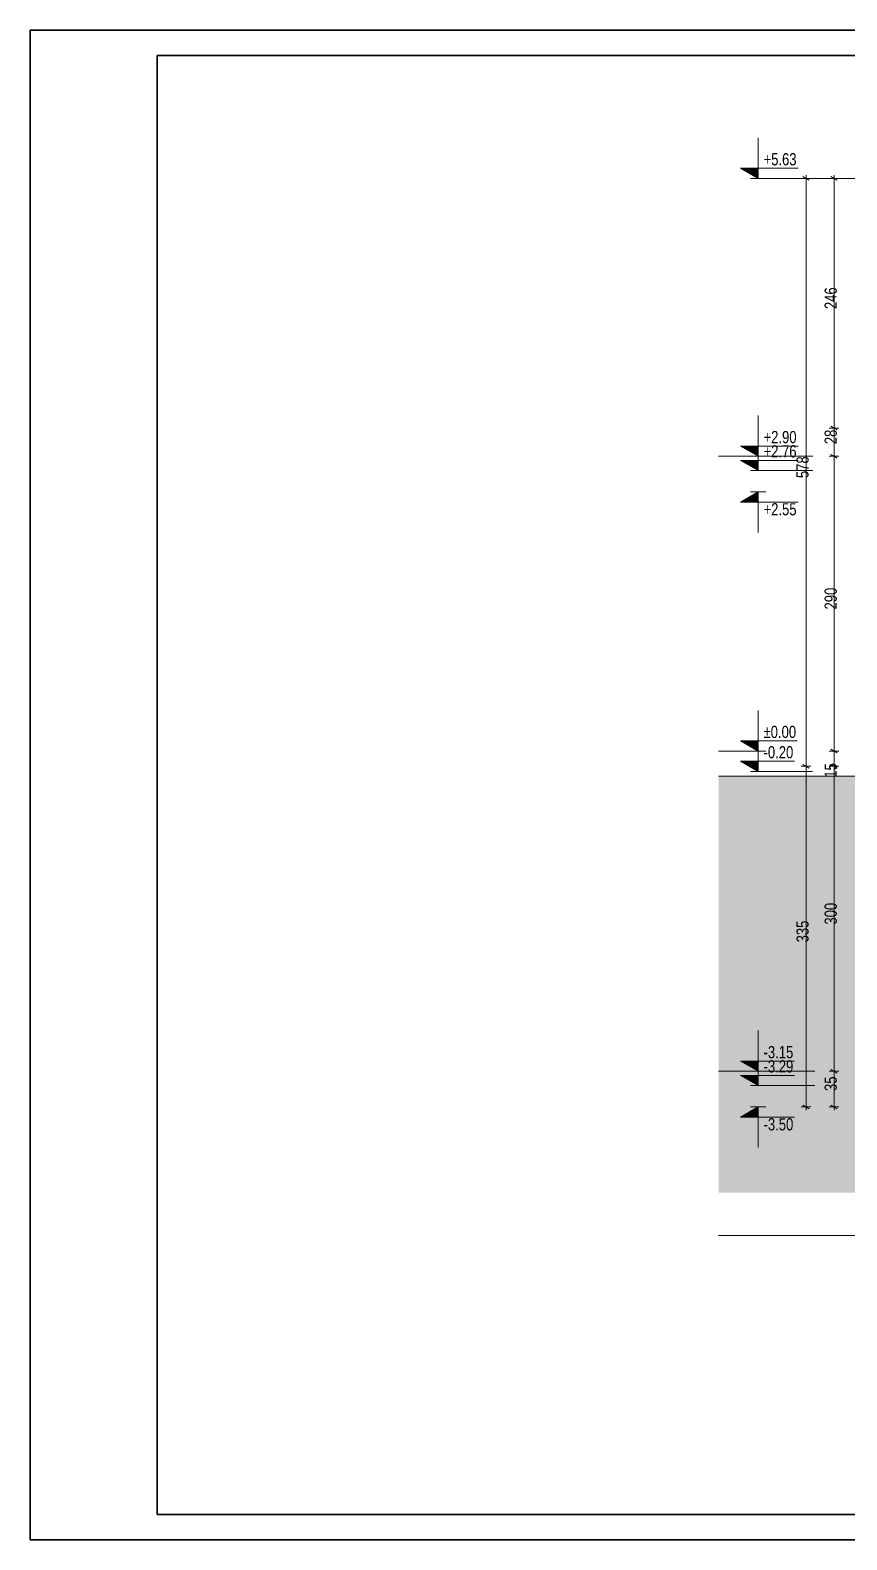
# Model space of a CAD drawing. Extents: x 1230 to 300706, y -1407 to 36108.
# Drawn here: x 213685 to 221718, y 2225 to 17075 of the extents above; entities that cross this region are included whole.
import ezdxf

# ---------------------------------------------------------------- set-up
doc = ezdxf.new("R2010")
doc.units = 0
doc.header["$LTSCALE"] = 5
doc.header["$MEASUREMENT"] = 0
for name, color, linetype, lineweight in [('1', 255, 'Continuous', 13), ('129', 255, 'Continuous', 0), ('41', 7, 'Continuous', 35), ('85', 254, 'Continuous', 20)]:
    doc.layers.add(name, color=color, linetype=linetype, lineweight=lineweight)
doc.styles.add('GENERATED_STYLE_6', font='Cambria Math.ttf')

msp = doc.modelspace()

# ---------------------------------------------------------------- hatches: boundary and pattern name
at = {"linetype": 'Continuous', "lineweight": 0, "true_color": 0xb5b5b5}
msp.add_hatch(color=253, dxfattribs=at).paths.add_polyline_path([(228835, 9738), (220457, 9738), (220457, 5640), (228835, 5640)])
at = {"layer": '85', "linetype": 'Continuous', "lineweight": 20}
for points in [[(220846, 15617), (220846, 15717), (220673, 15717)], [(220846, 12884), (220846, 12984), (220673, 12984)], [(220846, 12884), (220846, 12984), (220673, 12984)], [(220846, 12744), (220846, 12844), (220673, 12844)], [(220846, 12534), (220673, 12434), (220846, 12434)], [(220846, 9984), (220846, 10084), (220673, 10084)], [(220846, 9784), (220846, 9884), (220673, 9884)], [(220846, 6834), (220846, 6934), (220673, 6934)], [(220846, 6834), (220846, 6934), (220673, 6934)], [(220846, 6834), (220846, 6934), (220673, 6934)], [(220846, 6694), (220846, 6794), (220673, 6794)], [(220846, 6484), (220673, 6384), (220846, 6384)]]:
    msp.add_hatch(color=256, dxfattribs=at).paths.add_polyline_path(points)

# ---------------------------------------------------------------- linework, layer by layer
at = {"layer": '129', "color": 255, "linetype": 'Continuous', "lineweight": 0, "flags": 128}
msp.add_lwpolyline([(220457, 9738), (228835, 9738), (228835, 5220), (220457, 5220)], dxfattribs=at)
at = {"layer": '41', "color": 7, "linetype": 'Continuous', "lineweight": 35, "ltscale": 0.1, "flags": 128}
for points in [[(234685, 17075), (213685, 17075), (213685, 2225), (234685, 2225)], [(234435, 16825), (214935, 16825), (214935, 2475), (234435, 2475)]]:
    msp.add_lwpolyline(points, close=True, dxfattribs=at)
at = {"layer": '85', "linetype": 'Continuous', "lineweight": 20, "ltscale": 0.05}
for p, q in [((220846, 15617), (220846, 16017)), ((220846, 15617), (220673, 15717)), ((220673, 15717), (220846, 15717)), ((220846, 15617), (220771, 15617)), ((220846, 15717), (221240, 15717)), ((220846, 15617), (227535, 15617)), ((221364, 15617), (221270, 15617)), ((221348, 15599), (221286, 15636)), ((221317, 15617), (221317, 15648)), ((221317, 9834), (221317, 15617)), ((221640, 15617), (221546, 15617)), ((221624, 15599), (221562, 15636)), ((221593, 15617), (221593, 15648)), ((221593, 13161), (221593, 15617)), ((220846, 12884), (220846, 13284)), ((220846, 12884), (220846, 13284)), ((220846, 12744), (220846, 13144)), ((221640, 13161), (221546, 13161)), ((221562, 13179), (221624, 13143)), ((221593, 12884), (221593, 13161)), ((220846, 12884), (220673, 12984)), ((220673, 12984), (220846, 12984)), ((220846, 12884), (220673, 12984)), ((220673, 12984), (220846, 12984)), ((220846, 12984), (221240, 12984)), ((220846, 12984), (221240, 12984)), ((220846, 12884), (220457, 12884)), ((220846, 12744), (220673, 12844)), ((220673, 12844), (220846, 12844)), ((220846, 12884), (220771, 12884)), ((220846, 12884), (220921, 12884)), ((220846, 12884), (221385, 12884)), ((220846, 12844), (221240, 12844)), ((221640, 12884), (221546, 12884)), ((221562, 12902), (221624, 12866)), ((221593, 9984), (221593, 12884)), ((220846, 12744), (220771, 12744)), ((220846, 12744), (221385, 12744)), ((220846, 12534), (220673, 12434)), ((220846, 12534), (220771, 12534)), ((220846, 12534), (220921, 12534)), ((220846, 12534), (220846, 12134)), ((220673, 12434), (220846, 12434)), ((220846, 12434), (221240, 12434)), ((220846, 9984), (220846, 10384)), ((220846, 9784), (220846, 10184)), ((220846, 9984), (220457, 9984)), ((220846, 9984), (220673, 10084)), ((220673, 10084), (220846, 10084)), ((220846, 10084), (221231, 10084)), ((220846, 9984), (220921, 9984)), ((221640, 9984), (221546, 9984)), ((221562, 10002), (221624, 9966)), ((221593, 9834), (221593, 9984)), ((220846, 9784), (220673, 9884)), ((220673, 9884), (220846, 9884)), ((220846, 9884), (221202, 9884)), ((221364, 9834), (221270, 9834)), ((221286, 9852), (221348, 9816)), ((221317, 6484), (221317, 9834)), ((221640, 9834), (221546, 9834)), ((221562, 9852), (221624, 9816)), ((221593, 6834), (221593, 9834)), ((220846, 9784), (220771, 9784)), ((220846, 9784), (221382, 9784)), ((220846, 6834), (220846, 7234)), ((220846, 6834), (220846, 7234)), ((220846, 6834), (220846, 7234)), ((220846, 6694), (220846, 7094)), ((220846, 6834), (220457, 6834)), ((220846, 6834), (220673, 6934)), ((220673, 6934), (220846, 6934)), ((220846, 6834), (220673, 6934)), ((220673, 6934), (220846, 6934)), ((220846, 6834), (220673, 6934)), ((220673, 6934), (220846, 6934)), ((220846, 6834), (220771, 6834)), ((220846, 6834), (220771, 6834)), ((220846, 6934), (221202, 6934)), ((220846, 6934), (221202, 6934)), ((220846, 6934), (221202, 6934)), ((220846, 6834), (221402, 6834)), ((220846, 6834), (220921, 6834)), ((220846, 6834), (221385, 6834)), ((221640, 6834), (221546, 6834)), ((221562, 6852), (221624, 6816)), ((221593, 6484), (221593, 6834)), ((220846, 6694), (220673, 6794)), ((220673, 6794), (220846, 6794)), ((220846, 6694), (220771, 6694)), ((220846, 6794), (221202, 6794)), ((220846, 6694), (221402, 6694)), ((220846, 6484), (220673, 6384)), ((220846, 6484), (220771, 6484)), ((220846, 6484), (220921, 6484)), ((220846, 6484), (220846, 6084)), ((221364, 6484), (221270, 6484)), ((221286, 6502), (221348, 6466)), ((221317, 6453), (221317, 6484)), ((221640, 6484), (221546, 6484)), ((221562, 6502), (221624, 6466)), ((221593, 6453), (221593, 6484)), ((220673, 6384), (220846, 6384)), ((220846, 6384), (221202, 6384))]:
    msp.add_line(p, q, dxfattribs=at)

# ---------------------------------------------------------------- texts
at = {"layer": '1', "linetype": 'Continuous', "lineweight": 13, "char_height": 120, "attachment_point": 7, "style": 'GENERATED_STYLE_6'}
for s, insert in [('\\A1;{\\W0.800000x;\\pql;\\fCentury Gothic|b0|i0|c0|p34;+5.63}', (220899, 15744)), ('\\A1;{\\W0.800000x;\\pql;\\fCentury Gothic|b0|i0|c0|p34;+2.90}', (220899, 13011)), ('\\A1;{\\W0.800000x;\\pql;\\fCentury Gothic|b0|i0|c0|p34;+2.90}', (220899, 13011)), ('\\A1;{\\W0.800000x;\\pql;\\fCentury Gothic|b0|i0|c0|p34;+2.76}', (220899, 12871)), ('\\A1;{\\W0.800000x;\\pql;\\fCentury Gothic|b0|i0|c0|p34;+2.55}', (220899, 12301)), ('\\A1;{\\W0.800000x;\\pql;\\fCentury Gothic|b0|i0|c0|p34;±0.00}', (220899, 10111)), ('\\A1;{\\W0.800000x;\\pql;\\fCentury Gothic|b0|i0|c0|p34;-0.20}', (220899, 9911)), ('\\A1;{\\W0.800000x;\\pql;\\fCentury Gothic|b0|i0|c0|p34;-3.15}', (220899, 6961)), ('\\A1;{\\W0.800000x;\\pql;\\fCentury Gothic|b0|i0|c0|p34;-3.15}', (220899, 6961)), ('\\A1;{\\W0.800000x;\\pql;\\fCentury Gothic|b0|i0|c0|p34;-3.15}', (220899, 6961)), ('\\A1;{\\W0.800000x;\\pql;\\fCentury Gothic|b0|i0|c0|p34;-3.29}', (220899, 6821)), ('\\A1;{\\W0.800000x;\\pql;\\fCentury Gothic|b0|i0|c0|p34;-3.50}', (220899, 6251))]:
    msp.add_mtext(s, dxfattribs=dict(at, insert=insert))
at = {"layer": '1', "linetype": 'Continuous', "lineweight": 13, "char_height": 120, "attachment_point": 7, "rotation": 90, "style": 'GENERATED_STYLE_6'}
for s, insert in [('\\A1;{\\W0.800000x;\\pql;\\fCentury Gothic|b0|i0|c0|p34;246}', (221621, 14332)), ('\\A1;{\\W0.800000x;\\pql;\\fCentury Gothic|b0|i0|c0|p34;28}', (221621, 13003)), ('\\A1;{\\W0.800000x;\\pql;\\fCentury Gothic|b0|i0|c0|p34;578}', (221344, 12669)), ('\\A1;{\\W0.800000x;\\pql;\\fCentury Gothic|b0|i0|c0|p34;290}', (221621, 11377)), ('\\A1;{\\W0.800000x;\\pql;\\fCentury Gothic|b0|i0|c0|p34;15}', (221621, 9722)), ('\\A1;{\\W0.800000x;\\pql;\\fCentury Gothic|b0|i0|c0|p34;300}', (221621, 8277)), ('\\A1;{\\W0.800000x;\\pql;\\fCentury Gothic|b0|i0|c0|p34;335}', (221344, 8102)), ('\\A1;{\\W0.800000x;\\pql;\\fCentury Gothic|b0|i0|c0|p34;35}', (221621, 6640))]:
    msp.add_mtext(s, dxfattribs=dict(at, insert=insert))

doc.saveas('drawing.dxf')
